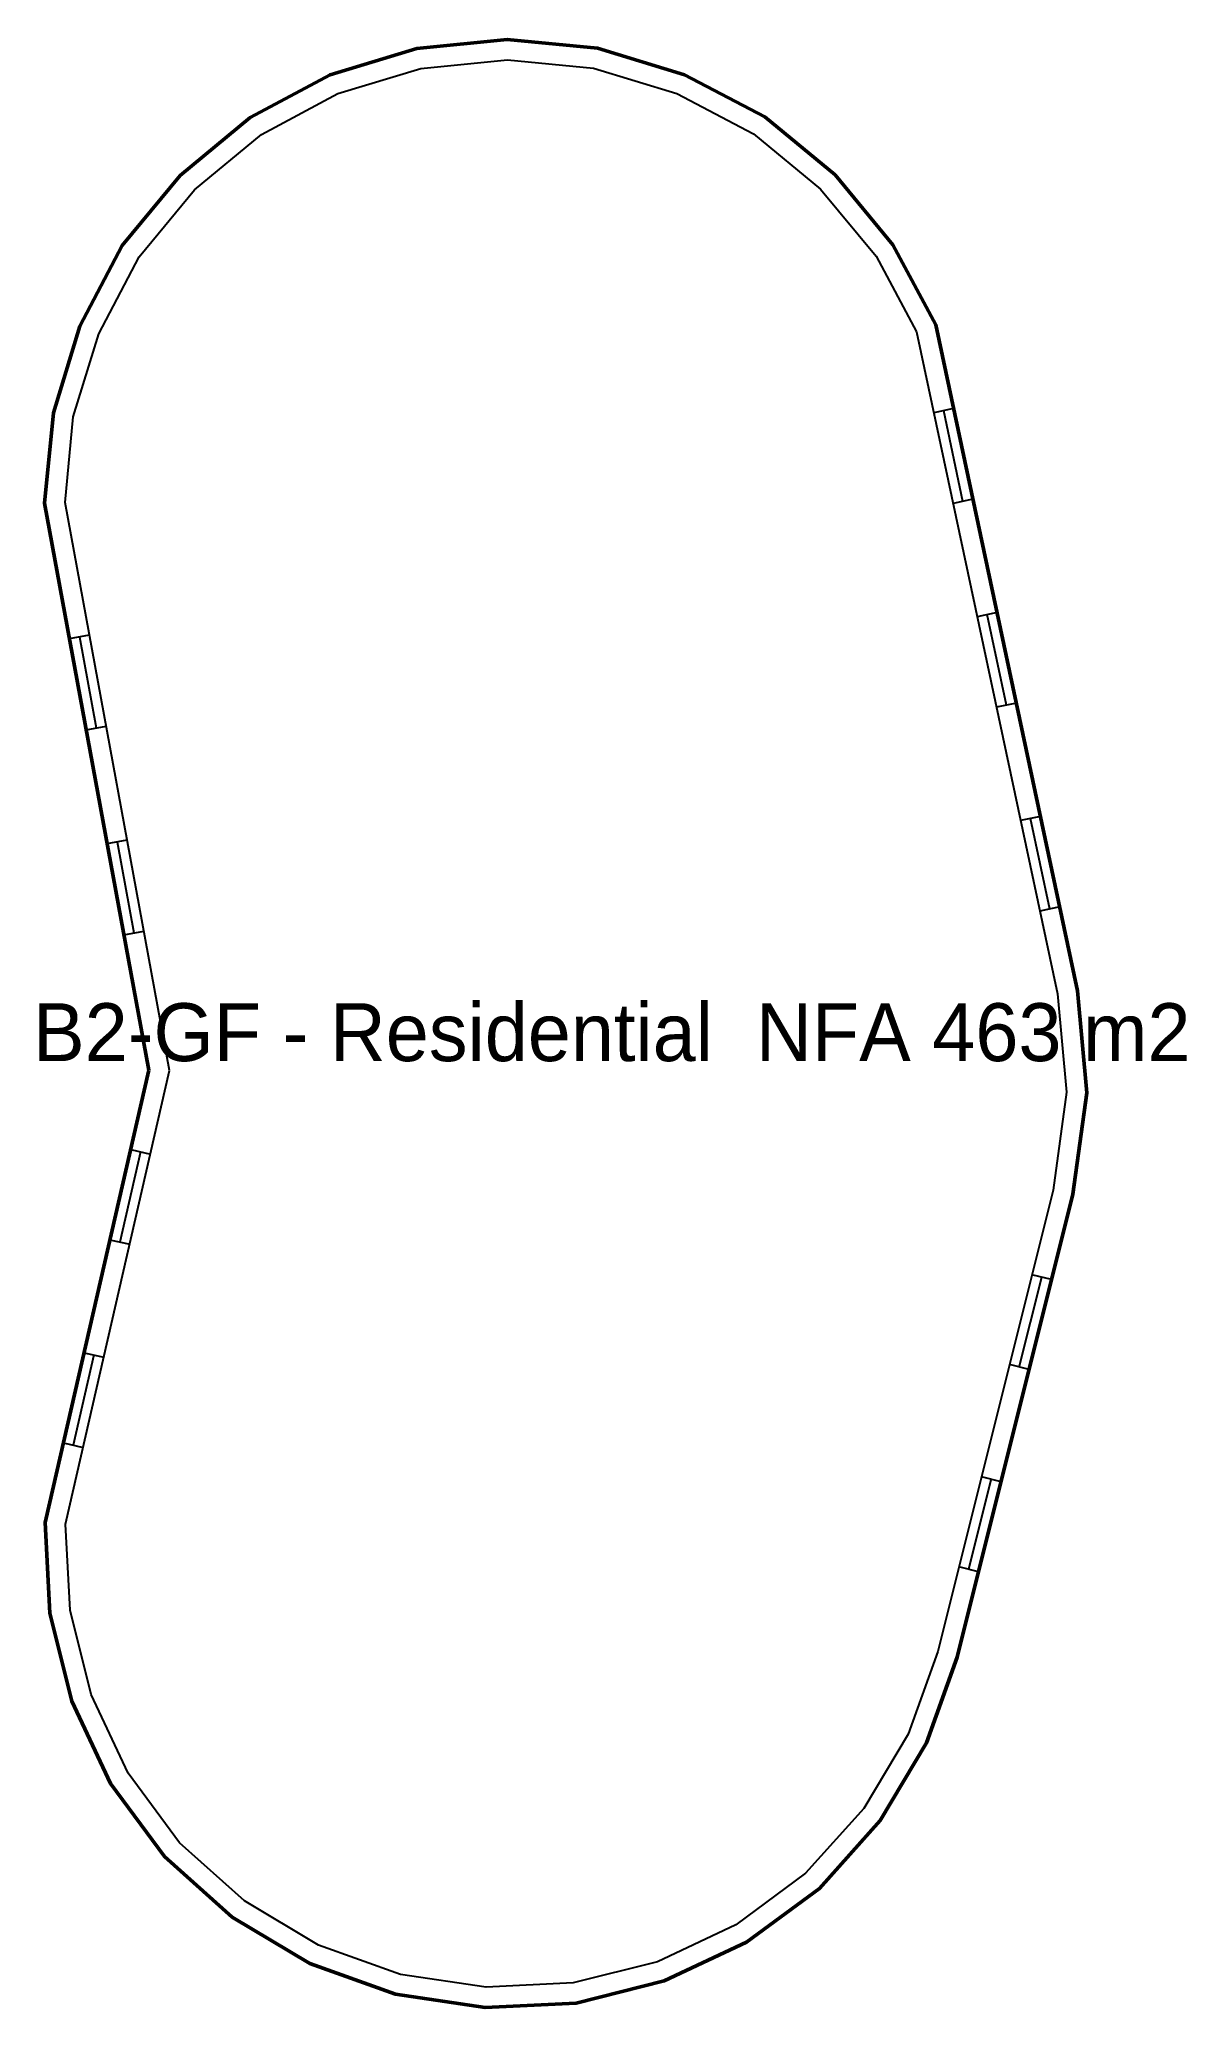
# Model space of a CAD drawing. Header units: metres. Extents: x 84.9 to 104.7, y -53 to -19.
import ezdxf
from ezdxf.enums import TextEntityAlignment as Align

# ---------------------------------------------------------------- set-up
doc = ezdxf.new("R2010")
doc.units = ezdxf.units.M
for name, color, linetype in [('TEXT', 250, 'Continuous'), ('WALL', 7, 'Continuous'), ('WINDOW', 5, 'Continuous')]:
    doc.layers.add(name, color=color, linetype=linetype)

msp = doc.modelspace()

# ---------------------------------------------------------------- linework, layer by layer
at = {"layer": 'WALL', "lineweight": 50}
msp.add_lwpolyline([(86.8, -36.8), (85.01, -44.61), (85.09, -46.18), (85.47, -47.7), (86.14, -49.12), (87.07, -50.38), (88.24, -51.43), (89.58, -52.23), (91.06, -52.76), (92.61, -52.99), (94.18, -52.91), (95.7, -52.53), (97.12, -51.86), (98.38, -50.93), (99.43, -49.76), (100.23, -48.42), (100.76, -46.94), (102.76, -38.94), (103, -37.19), (102.84, -35.43), (100.39, -23.93), (99.65, -22.55), (98.65, -21.34), (97.44, -20.34), (96.05, -19.61), (94.55, -19.15), (92.99, -19), (91.43, -19.16), (89.93, -19.61), (88.55, -20.35), (87.34, -21.35), (86.34, -22.56), (85.61, -23.95), (85.15, -25.45), (85, -27.01)], close=True, dxfattribs=at)
at = {"layer": 'WALL'}
msp.add_lwpolyline([(87.157, -36.808), (85.353, -26.995), (85.495, -25.519), (85.935, -24.084), (86.633, -22.755), (87.589, -21.599), (88.746, -20.642), (90.064, -19.935), (91.499, -19.505), (92.991, -19.352), (94.481, -19.495), (95.916, -19.935), (97.245, -20.633), (98.401, -21.589), (99.358, -22.746), (100.058, -24.052), (102.493, -35.482), (102.648, -37.182), (102.416, -38.874), (100.425, -46.838), (99.912, -48.27), (99.147, -49.551), (98.143, -50.67), (96.94, -51.558), (95.582, -52.199), (94.128, -52.562), (92.627, -52.639), (91.146, -52.419), (89.73, -51.912), (88.449, -51.147), (87.33, -50.143), (86.442, -48.94), (85.801, -47.582), (85.438, -46.128), (85.362, -44.641), (87.157, -36.808)], close=True, dxfattribs=at)
at = {"layer": 'WINDOW'}
for p, q in [((100.698, -25.377), (100.356, -25.45)), ((100.86, -26.978), (100.527, -25.413)), ((101.032, -26.941), (100.689, -27.014)), ((101.448, -28.898), (101.106, -28.97)), ((101.611, -30.499), (101.277, -28.934)), ((85.43, -29.348), (85.774, -29.285)), ((85.602, -29.316), (85.891, -30.89)), ((101.782, -30.462), (101.439, -30.535)), ((85.719, -30.921), (86.063, -30.858)), ((102.198, -32.419), (101.856, -32.491)), ((102.361, -34.02), (102.027, -32.455)), ((86.081, -32.889), (86.425, -32.825)), ((86.253, -32.857), (86.542, -34.43)), ((102.532, -33.983), (102.189, -34.056)), ((86.37, -34.462), (86.714, -34.399)), ((86.656, -38.21), (86.299, -39.769)), ((86.486, -38.171), (86.827, -38.249)), ((86.128, -39.73), (86.47, -39.808)), ((101.833, -41.927), (102.221, -40.375)), ((102.391, -40.418), (102.051, -40.333)), ((85.852, -41.719), (85.495, -43.278)), ((85.682, -41.68), (86.023, -41.758)), ((102.003, -41.97), (101.663, -41.885)), ((85.324, -43.239), (85.665, -43.317)), ((101.517, -43.91), (101.178, -43.825)), ((100.96, -45.42), (101.348, -43.868)), ((101.129, -45.462), (100.79, -45.377))]:
    msp.add_line(p, q, dxfattribs=at)

# ---------------------------------------------------------------- texts
at = {"layer": 'TEXT'}
msp.add_text('B2-GF - Residential  NFA 463 m2', height=1, dxfattribs=at).set_placement((94.795, -36.145), align=Align.MIDDLE_CENTER)

doc.saveas('drawing.dxf')
